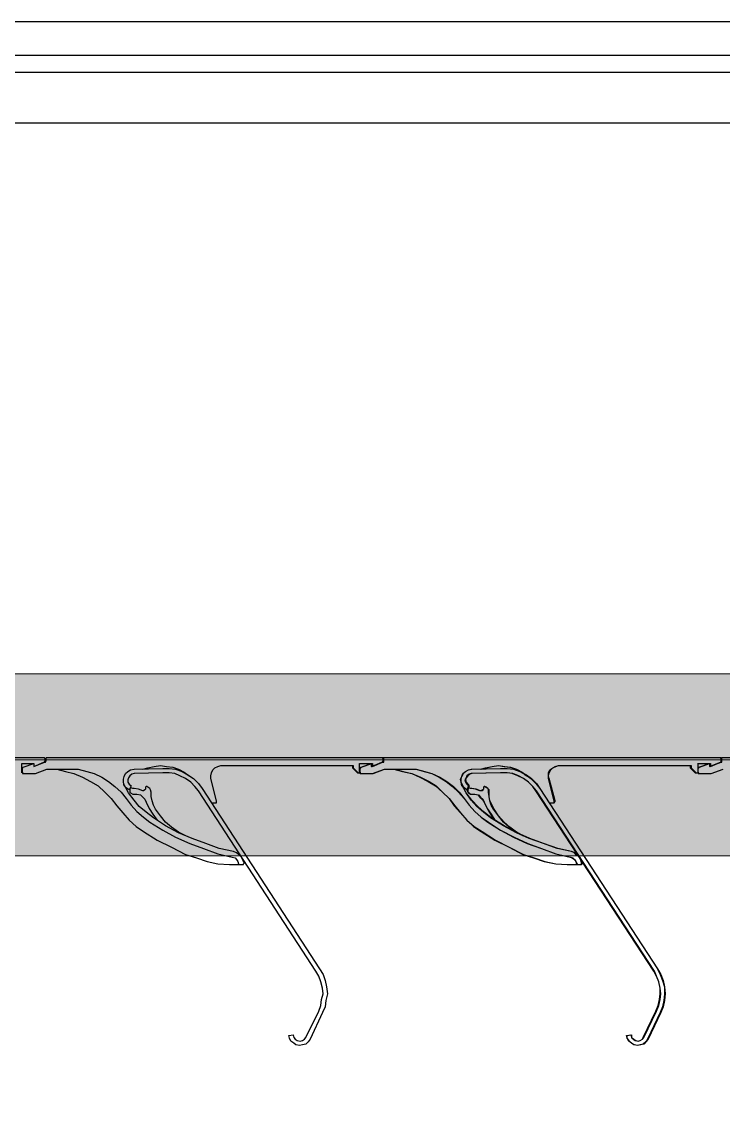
# Model space of a CAD drawing. Header units: centimetres. Extents: x -35664 to 50682, y -23001 to 23705.
# Drawn here: x 4897.53 to 4918.28, y -11494.52 to -11462.35 of the extents above; entities that cross this region are included whole.
import ezdxf

# ---------------------------------------------------------------- set-up
doc = ezdxf.new("R2010")
doc.units = ezdxf.units.CM
for name, color, linetype in [('B GÈnÈral_Hatch', 252, 'Continuous'), ('B Général', 252, 'Continuous'), ('prlm-Coupe', 252, 'Continuous')]:
    doc.layers.add(name, color=color, linetype=linetype)

# ---------------------------------------------------------------- blocks, each defined once
blk = doc.blocks.new('B 90.Groupe-130-1')
at = {"layer": 'B Général', "linetype": 'Continuous'}
for p, q in [((4903.464, -4101.638), (4893.515, -4101.638)), ((4913.454, -4101.638), (4903.527, -4101.638)), ((4923.445, -4101.638), (4913.497, -4101.638)), ((4923.445, -4101.638), (4913.518, -4101.638)), ((4933.457, -4101.638), (4923.508, -4101.638)), ((4902.807, -4102.082), (4902.807, -4101.807)), ((4903.21, -4102.103), (4903.548, -4101.976)), ((4903.548, -4101.976), (4904.247, -4101.976)), ((4906.13, -4101.976), (4906.977, -4101.955)), ((4908.692, -4101.871), (4912.608, -4101.871)), ((4912.798, -4102.082), (4912.798, -4101.807)), ((4912.798, -4102.082), (4912.798, -4101.807)), ((4913.179, -4102.103), (4913.539, -4101.976)), ((4913.2, -4102.103), (4913.539, -4101.976)), ((4913.539, -4101.976), (4914.237, -4101.976)), ((4916.1, -4101.976), (4916.968, -4101.955)), ((4916.121, -4101.976), (4916.968, -4101.955)), ((4918.682, -4101.871), (4922.577, -4101.871)), ((4918.682, -4101.871), (4922.598, -4101.871)), ((4922.81, -4102.082), (4922.81, -4101.807)), ((4923.191, -4102.103), (4923.551, -4101.976)), ((4906.977, -4102.082), (4906.13, -4102.103)), ((4916.968, -4102.082), (4916.1, -4102.103)), ((4916.968, -4102.082), (4916.121, -4102.103)), ((4906.046, -4102.463), (4905.982, -4102.59)), ((4911.507, -4107.945), (4908.035, -4102.611)), ((4908.141, -4102.548), (4911.613, -4107.882)), ((4916.015, -4102.463), (4915.973, -4102.59)), ((4916.036, -4102.463), (4915.973, -4102.59)), ((4921.497, -4107.945), (4918.005, -4102.611)), ((4921.519, -4107.945), (4918.026, -4102.611)), ((4918.132, -4102.548), (4921.603, -4107.882)), ((4918.132, -4102.548), (4921.603, -4107.882)), ((4907.655, -4103.945), (4907.443, -4103.839)), ((4918.936, -4104.792), (4919.254, -4104.792)), ((4911.21, -4109.914), (4911.591, -4109.131)), ((4921.18, -4109.914), (4921.561, -4109.131)), ((4921.201, -4109.914), (4921.582, -4109.131)), ((4911.697, -4109.173), (4911.337, -4109.956)), ((4921.688, -4109.173), (4921.307, -4109.956)), ((4921.709, -4109.173), (4921.328, -4109.956)), ((4910.702, -4109.85), (4910.829, -4109.829)), ((4920.693, -4109.85), (4920.82, -4109.829)), ((4920.714, -4109.85), (4920.841, -4109.829))]:
    blk.add_line(p, q, dxfattribs=at)
at = {"layer": 'B Général', "linetype": 'Continuous', "flags": 128}
for points in [[(4902.807, -4101.807), (4903.167, -4101.807), (4903.167, -4101.892), (4903.463, -4101.765), (4903.485, -4101.765), (4903.506, -4101.722), (4903.506, -4101.68), (4903.485, -4101.638), (4903.463, -4101.638)], [(4902.829, -4102.061), (4902.829, -4101.976), (4902.829, -4101.955), (4902.85, -4101.913), (4903.167, -4101.807), (4903.167, -4101.892), (4903.485, -4101.765), (4903.506, -4101.765), (4903.527, -4101.722), (4903.527, -4101.638)], [(4912.798, -4101.807), (4913.179, -4101.807), (4913.179, -4101.892), (4913.475, -4101.765), (4913.497, -4101.765), (4913.497, -4101.722), (4913.497, -4101.68), (4913.497, -4101.638), (4913.454, -4101.638)], [(4912.798, -4101.807), (4913.158, -4101.807), (4913.158, -4101.892), (4913.454, -4101.765), (4913.475, -4101.765), (4913.497, -4101.722), (4913.497, -4101.68), (4913.475, -4101.638), (4913.433, -4101.638)], [(4912.798, -4102.061), (4912.798, -4101.976), (4912.798, -4101.955), (4912.84, -4101.913), (4913.137, -4101.807), (4913.137, -4101.892), (4913.475, -4101.765), (4913.497, -4101.765), (4913.497, -4101.722), (4913.497, -4101.638)], [(4912.819, -4102.061), (4912.819, -4101.976), (4912.819, -4101.955), (4912.84, -4101.913), (4913.158, -4101.807), (4913.158, -4101.892), (4913.475, -4101.765), (4913.518, -4101.765), (4913.518, -4101.722), (4913.518, -4101.638)], [(4922.789, -4101.807), (4923.149, -4101.807), (4923.149, -4101.892), (4923.466, -4101.765), (4923.487, -4101.765), (4923.487, -4101.722), (4923.487, -4101.68), (4923.466, -4101.638), (4923.445, -4101.638)], [(4922.81, -4102.061), (4922.81, -4101.976), (4922.81, -4101.955), (4922.831, -4101.913), (4923.149, -4101.807), (4923.149, -4101.892), (4923.466, -4101.765), (4923.487, -4101.765), (4923.508, -4101.722), (4923.508, -4101.638)], [(4922.81, -4101.807), (4923.17, -4101.807), (4923.17, -4101.892), (4923.466, -4101.765), (4923.487, -4101.765), (4923.508, -4101.722), (4923.508, -4101.68), (4923.487, -4101.638), (4923.445, -4101.638)], [(4922.81, -4102.061), (4922.81, -4101.976), (4922.81, -4101.955), (4922.852, -4101.913), (4923.149, -4101.807), (4923.149, -4101.892), (4923.487, -4101.765), (4923.508, -4101.765), (4923.508, -4101.722), (4923.508, -4101.638)], [(4902.829, -4102.061), (4902.829, -4102.103), (4902.871, -4102.103), (4903.125, -4102.103), (4903.21, -4102.103)], [(4903.569, -4101.976), (4903.844, -4101.976), (4904.098, -4102.04), (4904.352, -4102.103), (4904.606, -4102.209), (4904.839, -4102.336), (4905.072, -4102.463), (4905.263, -4102.654), (4905.453, -4102.844), (4905.622, -4103.056), (4905.792, -4103.268), (4905.982, -4103.479), (4906.194, -4103.67), (4906.406, -4103.818), (4906.808, -4104.072), (4907.231, -4104.284), (4907.654, -4104.495)], [(4904.247, -4101.976), (4904.48, -4101.976), (4904.734, -4102.04), (4904.945, -4102.103), (4905.178, -4102.209), (4905.369, -4102.336), (4905.559, -4102.484), (4905.75, -4102.654), (4905.898, -4102.844), (4906.046, -4103.035), (4906.215, -4103.225), (4906.406, -4103.395), (4906.596, -4103.543), (4906.977, -4103.776), (4907.358, -4103.987), (4907.782, -4104.178), (4908.184, -4104.326), (4908.607, -4104.474), (4909.03, -4104.58), (4909.115, -4104.601), (4909.157, -4104.643), (4909.2, -4104.707), (4909.221, -4104.77), (4909.242, -4104.792), (4909.263, -4104.792), (4909.327, -4104.792), (4909.369, -4104.792), (4909.369, -4104.77), (4909.39, -4104.749), (4909.348, -4104.665), (4909.306, -4104.58), (4909.242, -4104.516), (4909.157, -4104.453), (4909.073, -4104.411), (4908.649, -4104.326), (4908.247, -4104.178), (4907.845, -4104.03), (4907.443, -4103.86), (4907.062, -4103.649), (4906.702, -4103.416), (4906.49, -4103.246), (4906.279, -4103.077), (4906.131, -4102.887), (4905.961, -4102.675), (4905.834, -4102.442)], [(4905.982, -4102.59), (4905.898, -4102.527), (4905.834, -4102.463), (4905.813, -4102.357), (4905.813, -4102.273), (4905.834, -4102.188), (4905.876, -4102.103), (4905.94, -4102.04), (4906.025, -4101.998), (4906.13, -4101.976)], [(4906.385, -4101.976), (4906.533, -4101.934), (4906.723, -4101.892), (4906.914, -4101.871), (4907.083, -4101.892), (4907.274, -4101.913), (4907.443, -4101.976), (4907.612, -4102.061), (4907.76, -4102.167)], [(4906.977, -4101.955), (4907.168, -4101.955), (4907.358, -4101.976), (4907.549, -4102.04), (4907.718, -4102.146), (4907.887, -4102.252), (4908.035, -4102.4), (4908.141, -4102.548)], [(4908.417, -4102.971), (4908.544, -4102.971), (4908.565, -4102.971), (4908.565, -4102.929), (4908.565, -4102.908), (4908.395, -4102.252), (4908.395, -4102.167), (4908.417, -4102.082), (4908.459, -4101.998), (4908.522, -4101.934), (4908.607, -4101.892), (4908.692, -4101.871)], [(4912.586, -4101.871), (4912.586, -4101.934), (4912.735, -4102.082), (4912.798, -4102.082)], [(4912.608, -4101.871), (4912.608, -4101.934), (4912.756, -4102.082), (4912.798, -4102.082)], [(4912.798, -4102.061), (4912.819, -4102.103), (4912.862, -4102.103), (4913.116, -4102.103), (4913.179, -4102.103)], [(4912.819, -4102.061), (4912.819, -4102.103), (4912.862, -4102.103), (4913.137, -4102.103), (4913.2, -4102.103)], [(4913.56, -4101.976), (4913.814, -4101.976), (4914.068, -4102.04), (4914.343, -4102.103), (4914.576, -4102.209), (4914.83, -4102.336), (4915.042, -4102.463), (4915.253, -4102.654), (4915.444, -4102.844), (4915.592, -4103.056), (4915.783, -4103.268), (4915.973, -4103.479), (4916.164, -4103.67), (4916.396, -4103.818), (4916.799, -4104.072), (4917.222, -4104.284), (4917.624, -4104.495)], [(4913.56, -4101.976), (4913.835, -4101.976), (4914.089, -4102.04), (4914.343, -4102.103), (4914.597, -4102.209), (4914.851, -4102.336), (4915.063, -4102.463), (4915.253, -4102.654), (4915.444, -4102.844), (4915.613, -4103.056), (4915.783, -4103.268), (4915.973, -4103.479), (4916.185, -4103.67), (4916.418, -4103.818), (4916.82, -4104.072), (4917.222, -4104.284), (4917.645, -4104.495)], [(4914.237, -4101.976), (4914.47, -4101.976), (4914.703, -4102.04), (4914.936, -4102.103), (4915.148, -4102.209), (4915.359, -4102.336), (4915.55, -4102.484), (4915.719, -4102.654), (4915.888, -4102.844), (4916.037, -4103.035), (4916.206, -4103.225), (4916.396, -4103.395), (4916.587, -4103.543), (4916.968, -4103.776), (4917.349, -4103.987), (4917.751, -4104.178), (4918.174, -4104.326), (4918.598, -4104.474), (4919.021, -4104.58), (4919.085, -4104.601), (4919.148, -4104.643), (4919.19, -4104.707), (4919.212, -4104.77), (4919.212, -4104.792), (4919.254, -4104.792), (4919.317, -4104.792), (4919.339, -4104.792), (4919.36, -4104.77), (4919.36, -4104.749), (4919.339, -4104.665), (4919.296, -4104.58), (4919.212, -4104.516), (4919.148, -4104.453), (4919.063, -4104.411), (4918.64, -4104.326), (4918.238, -4104.178), (4917.815, -4104.03), (4917.434, -4103.86), (4917.053, -4103.649), (4916.672, -4103.416), (4916.46, -4103.246), (4916.269, -4103.077), (4916.1, -4102.887), (4915.952, -4102.675), (4915.825, -4102.442)], [(4914.237, -4101.976), (4914.47, -4101.976), (4914.724, -4102.04), (4914.936, -4102.103), (4915.169, -4102.209), (4915.38, -4102.336), (4915.571, -4102.484), (4915.74, -4102.654), (4915.888, -4102.844), (4916.037, -4103.035), (4916.206, -4103.225), (4916.396, -4103.395), (4916.608, -4103.543), (4916.968, -4103.776), (4917.37, -4103.987), (4917.772, -4104.178), (4918.174, -4104.326), (4918.598, -4104.474), (4919.042, -4104.58), (4919.106, -4104.601), (4919.148, -4104.643), (4919.19, -4104.707), (4919.233, -4104.77), (4919.233, -4104.792), (4919.254, -4104.792), (4919.317, -4104.792), (4919.36, -4104.792), (4919.381, -4104.77), (4919.381, -4104.749), (4919.36, -4104.665), (4919.296, -4104.58), (4919.233, -4104.516), (4919.169, -4104.453), (4919.063, -4104.411), (4918.661, -4104.326), (4918.238, -4104.178), (4917.836, -4104.03), (4917.455, -4103.86), (4917.074, -4103.649), (4916.693, -4103.416), (4916.481, -4103.246), (4916.291, -4103.077), (4916.121, -4102.887), (4915.952, -4102.675), (4915.825, -4102.442)], [(4915.973, -4102.59), (4915.888, -4102.527), (4915.825, -4102.463), (4915.804, -4102.357), (4915.782, -4102.273), (4915.825, -4102.188), (4915.846, -4102.103), (4915.931, -4102.04), (4916.015, -4101.998), (4916.1, -4101.976)], [(4915.973, -4102.59), (4915.888, -4102.527), (4915.846, -4102.463), (4915.804, -4102.357), (4915.804, -4102.273), (4915.825, -4102.188), (4915.867, -4102.103), (4915.931, -4102.04), (4916.015, -4101.998), (4916.121, -4101.976)], [(4916.375, -4101.976), (4916.523, -4101.934), (4916.714, -4101.892), (4916.904, -4101.871), (4917.074, -4101.892), (4917.243, -4101.913), (4917.434, -4101.976), (4917.603, -4102.061), (4917.73, -4102.167)], [(4916.396, -4101.976), (4916.545, -4101.934), (4916.714, -4101.892), (4916.904, -4101.871), (4917.095, -4101.892), (4917.264, -4101.913), (4917.434, -4101.976), (4917.603, -4102.061), (4917.751, -4102.167)], [(4916.968, -4101.955), (4917.158, -4101.955), (4917.349, -4101.976), (4917.539, -4102.04), (4917.709, -4102.146), (4917.857, -4102.252), (4918.005, -4102.4), (4918.132, -4102.548)], [(4916.968, -4101.955), (4917.158, -4101.955), (4917.349, -4101.976), (4917.539, -4102.04), (4917.73, -4102.146), (4917.878, -4102.252), (4918.026, -4102.4), (4918.132, -4102.548)], [(4918.407, -4102.971), (4918.513, -4102.971), (4918.555, -4102.971), (4918.555, -4102.929), (4918.555, -4102.908), (4918.386, -4102.252), (4918.386, -4102.167), (4918.386, -4102.082), (4918.428, -4101.998), (4918.513, -4101.934), (4918.577, -4101.892), (4918.682, -4101.871)], [(4918.407, -4102.971), (4918.534, -4102.971), (4918.555, -4102.971), (4918.577, -4102.929), (4918.577, -4102.908), (4918.407, -4102.252), (4918.386, -4102.167), (4918.407, -4102.082), (4918.45, -4101.998), (4918.513, -4101.934), (4918.598, -4101.892), (4918.682, -4101.871)], [(4922.577, -4101.871), (4922.577, -4101.934), (4922.725, -4102.082), (4922.789, -4102.082)], [(4922.598, -4101.871), (4922.598, -4101.934), (4922.746, -4102.082), (4922.81, -4102.082)], [(4922.81, -4102.061), (4922.81, -4102.103), (4922.852, -4102.103), (4923.127, -4102.103), (4923.191, -4102.103)], [(4922.81, -4102.061), (4922.831, -4102.103), (4922.873, -4102.103), (4923.127, -4102.103), (4923.191, -4102.103)], [(4906.13, -4102.103), (4906.067, -4102.125), (4906.003, -4102.167), (4905.961, -4102.23), (4905.94, -4102.294), (4905.94, -4102.357), (4905.982, -4102.421), (4906.046, -4102.463)], [(4908.035, -4102.611), (4907.93, -4102.484), (4907.803, -4102.357), (4907.654, -4102.252), (4907.485, -4102.167), (4907.337, -4102.103), (4907.168, -4102.082), (4906.977, -4102.082)], [(4916.1, -4102.103), (4916.036, -4102.125), (4915.973, -4102.167), (4915.952, -4102.23), (4915.909, -4102.294), (4915.931, -4102.357), (4915.973, -4102.421), (4916.015, -4102.463)], [(4916.121, -4102.103), (4916.058, -4102.125), (4915.994, -4102.167), (4915.952, -4102.23), (4915.931, -4102.294), (4915.952, -4102.357), (4915.994, -4102.421), (4916.036, -4102.463)], [(4918.005, -4102.611), (4917.92, -4102.484), (4917.793, -4102.357), (4917.645, -4102.252), (4917.476, -4102.167), (4917.306, -4102.103), (4917.158, -4102.082), (4916.968, -4102.082)], [(4918.026, -4102.611), (4917.92, -4102.484), (4917.793, -4102.357), (4917.645, -4102.252), (4917.497, -4102.167), (4917.328, -4102.103), (4917.158, -4102.082), (4916.968, -4102.082)], [(4906.639, -4102.654), (4906.617, -4102.59), (4906.596, -4102.548), (4906.533, -4102.506), (4906.512, -4102.484), (4906.49, -4102.484), (4906.469, -4102.506), (4906.469, -4102.569), (4906.448, -4102.59), (4906.406, -4102.611), (4906.385, -4102.611), (4906.258, -4102.569), (4906.131, -4102.548), (4906.088, -4102.548), (4906.046, -4102.527), (4906.025, -4102.527), (4906.025, -4102.548), (4906.004, -4102.548), (4906.004, -4102.59), (4906.004, -4102.654), (4906.025, -4102.675), (4906.088, -4102.717), (4906.131, -4102.717), (4906.131, -4102.717), (4906.215, -4102.717), (4906.321, -4102.738), (4906.385, -4102.802), (4906.448, -4102.865), (4906.49, -4102.95), (4906.575, -4103.141), (4906.681, -4103.31), (4906.808, -4103.479)], [(4907.443, -4103.839), (4907.231, -4103.691), (4907.062, -4103.543), (4906.914, -4103.352), (4906.765, -4103.162), (4906.702, -4103.035), (4906.66, -4102.908), (4906.638, -4102.781), (4906.638, -4102.654)], [(4916.608, -4102.654), (4916.608, -4102.59), (4916.587, -4102.548), (4916.523, -4102.506), (4916.481, -4102.484), (4916.481, -4102.484), (4916.46, -4102.506), (4916.46, -4102.569), (4916.439, -4102.59), (4916.396, -4102.611), (4916.354, -4102.611), (4916.227, -4102.569), (4916.1, -4102.548), (4916.079, -4102.548), (4916.037, -4102.527), (4916.015, -4102.527), (4916.015, -4102.548), (4915.994, -4102.548), (4915.973, -4102.59), (4915.994, -4102.654), (4916.015, -4102.675), (4916.079, -4102.717), (4916.1, -4102.717), (4916.121, -4102.717), (4916.206, -4102.717), (4916.291, -4102.738), (4916.354, -4102.802), (4916.418, -4102.865), (4916.481, -4102.95), (4916.566, -4103.141), (4916.672, -4103.31), (4916.777, -4103.479)], [(4916.629, -4102.654), (4916.629, -4102.59), (4916.587, -4102.548), (4916.545, -4102.506), (4916.502, -4102.484), (4916.481, -4102.484), (4916.46, -4102.506), (4916.46, -4102.569), (4916.439, -4102.59), (4916.418, -4102.611), (4916.375, -4102.611), (4916.248, -4102.569), (4916.121, -4102.548), (4916.079, -4102.548), (4916.037, -4102.527), (4916.015, -4102.527), (4916.015, -4102.548), (4916.015, -4102.548), (4915.994, -4102.59), (4915.994, -4102.654), (4916.037, -4102.675), (4916.079, -4102.717), (4916.121, -4102.717), (4916.121, -4102.717), (4916.206, -4102.717), (4916.312, -4102.738), (4916.375, -4102.802), (4916.439, -4102.865), (4916.481, -4102.95), (4916.566, -4103.141), (4916.693, -4103.31), (4916.799, -4103.479)], [(4917.624, -4103.945), (4917.434, -4103.839), (4917.222, -4103.691), (4917.053, -4103.543), (4916.904, -4103.352), (4916.756, -4103.162), (4916.693, -4103.035), (4916.65, -4102.908), (4916.629, -4102.781), (4916.608, -4102.654)], [(4917.645, -4103.945), (4917.434, -4103.839), (4917.243, -4103.691), (4917.074, -4103.543), (4916.904, -4103.352), (4916.777, -4103.162), (4916.714, -4103.035), (4916.65, -4102.908), (4916.629, -4102.781), (4916.629, -4102.654)], [(4907.654, -4104.495), (4907.972, -4104.601), (4908.289, -4104.707), (4908.607, -4104.77), (4908.946, -4104.792), (4909.263, -4104.792)], [(4917.624, -4104.495), (4917.942, -4104.601), (4918.259, -4104.707), (4918.598, -4104.77), (4918.936, -4104.792), (4919.254, -4104.792)], [(4917.645, -4104.495), (4917.963, -4104.601), (4918.28, -4104.707), (4918.598, -4104.77), (4918.936, -4104.792)], [(4911.591, -4109.131), (4911.655, -4108.961), (4911.676, -4108.792), (4911.718, -4108.623), (4911.697, -4108.453), (4911.655, -4108.263), (4911.591, -4108.094), (4911.507, -4107.945)], [(4911.613, -4107.882), (4911.718, -4108.051), (4911.782, -4108.221), (4911.824, -4108.411), (4911.845, -4108.623), (4911.803, -4108.813), (4911.782, -4109.004), (4911.697, -4109.173)], [(4921.561, -4109.131), (4921.624, -4108.961), (4921.667, -4108.792), (4921.688, -4108.623), (4921.688, -4108.453), (4921.646, -4108.263), (4921.582, -4108.094), (4921.497, -4107.945)], [(4921.582, -4109.131), (4921.646, -4108.961), (4921.688, -4108.792), (4921.709, -4108.623), (4921.688, -4108.453), (4921.646, -4108.263), (4921.582, -4108.094), (4921.519, -4107.945)], [(4921.603, -4107.882), (4921.688, -4108.051), (4921.751, -4108.221), (4921.815, -4108.411), (4921.815, -4108.623), (4921.794, -4108.813), (4921.751, -4109.004), (4921.688, -4109.173)], [(4921.603, -4107.882), (4921.709, -4108.051), (4921.773, -4108.221), (4921.815, -4108.411), (4921.836, -4108.623), (4921.815, -4108.813), (4921.773, -4109.004), (4921.709, -4109.173)], [(4911.337, -4109.956), (4911.274, -4110.041), (4911.21, -4110.104), (4911.105, -4110.126), (4911.02, -4110.147), (4910.914, -4110.126), (4910.851, -4110.083), (4910.766, -4110.02), (4910.724, -4109.935), (4910.702, -4109.85)], [(4910.829, -4109.829), (4910.851, -4109.914), (4910.893, -4109.956), (4910.956, -4109.999), (4911.041, -4110.02), (4911.105, -4109.999), (4911.168, -4109.956), (4911.21, -4109.914)], [(4921.307, -4109.956), (4921.265, -4110.041), (4921.18, -4110.104), (4921.095, -4110.126), (4921.011, -4110.147), (4920.905, -4110.126), (4920.841, -4110.083), (4920.757, -4110.02), (4920.714, -4109.935), (4920.693, -4109.85)], [(4921.328, -4109.956), (4921.265, -4110.041), (4921.201, -4110.104), (4921.116, -4110.126), (4921.011, -4110.147), (4920.926, -4110.126), (4920.841, -4110.083), (4920.778, -4110.02), (4920.714, -4109.935), (4920.714, -4109.85)], [(4920.82, -4109.829), (4920.841, -4109.914), (4920.884, -4109.956), (4920.947, -4109.999), (4921.032, -4110.02), (4921.095, -4109.999), (4921.159, -4109.956), (4921.18, -4109.914)], [(4920.841, -4109.829), (4920.841, -4109.914), (4920.905, -4109.956), (4920.968, -4109.999), (4921.032, -4110.02), (4921.095, -4109.999), (4921.159, -4109.956), (4921.201, -4109.914)]]:
    blk.add_lwpolyline(points, dxfattribs=at)
blk = doc.blocks.new('B 90.Groupe-131-1')
at = {"layer": 'B GÈnÈral_Hatch', "linetype": 'Continuous'}
blk.add_hatch(color=250, dxfattribs=at).paths.add_polyline_path([(4658.339, -4104.53), (4658.339, -4099.132), (5006.966, -4099.153), (5006.966, -4104.551)])
at = {"layer": 'B Général', "linetype": 'Continuous'}
blk.add_line((4659.965, -4101.751), (4999.971, -4101.671), dxfattribs=at)
at = {"layer": 'B Général', "flags": 128}
blk.add_lwpolyline([(4658.339, -4104.53), (4658.339, -4099.132), (5006.966, -4099.153), (5006.966, -4104.551)], close=True, dxfattribs=at)
at = {"layer": 'B Général'}
blk.add_blockref('B 90.Groupe-130-1', (0, 0), dxfattribs=at)
blk = doc.blocks.new('A$C373B78D5')
at = {"layer": 'B Général', "linetype": 'Continuous'}
for p, q in [((-16900.01, 6010.498), (-19604.978, 6010.498)), ((-16926.01, 6009.498), (-19578.978, 6009.498)), ((-16926.01, 6007.498), (-19578.978, 6007.498))]:
    blk.add_line(p, q, dxfattribs=at)
at = {"layer": 'B Général', "linetype": 'Continuous', "flags": 128}
blk.add_lwpolyline([(-13322.413, 5331.875), (-14116.603, 5339.817), (-14116.603, 5034.998), (-14698.398, 5034.998), (-14698.398, 4132.998), (-15478.413, 4132.998), (-15478.413, 5661.998), (-16935.01, 5661.998), (-16935.01, 6008.998), (-19603.978, 6008.998), (-19603.978, 5296.998), (-19865.056, 5296.998), (-19865.056, 5049.998), (-19852.838, 5049.998), (-19852.838, 4089.998), (-18095.931, 4089.998), (-18095.931, 3502.998), (-16050.898, 3502.998), (-16050.898, 3504.924), (-16050.413, 3504.924), (-16050.413, 3202.998), (-11164.452, 3202.998)], dxfattribs=at)
at = {"layer": 'B Général'}
blk.add_blockref('B 90.Groupe-131-1', (-23116.898, 10090.366), dxfattribs=at)

msp = doc.modelspace()

# ---------------------------------------------------------------- block references
at = {"layer": 'prlm-Coupe'}
msp.add_blockref('A$C373B78D5', (23111.623, -17472.851), dxfattribs=at)

doc.saveas('drawing.dxf')
